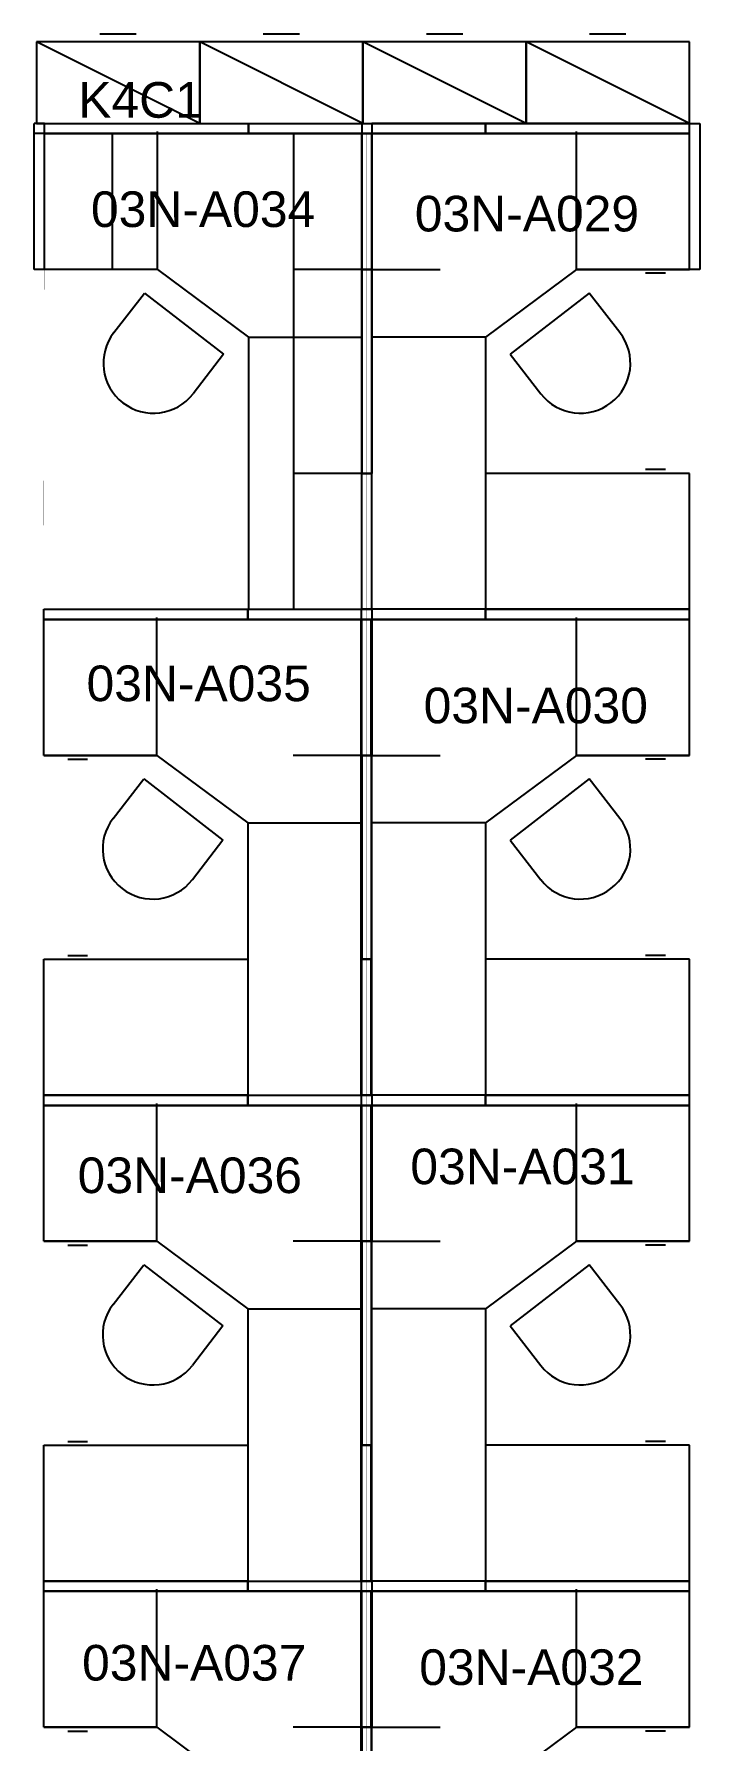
# Model space of a CAD drawing. Extents: x 0 to 6337, y 3987 to 5634.
# Drawn here: x 3748.6 to 3895.3, y 4410.5 to 4787.2 of the extents above; entities that cross this region are included whole.
import ezdxf

# ---------------------------------------------------------------- set-up
doc = ezdxf.new("R2010")
doc.units = 0
doc.header["$MEASUREMENT"] = 0
for name, color, linetype in [('01B_PANELS', 7, 'CONTINUOUS'), ('04A_FURNITURE', 7, 'CONTINUOUS'), ('REGION', 7, 'CONTINUOUS'), ('REGION_NUM', 7, 'CONTINUOUS')]:
    doc.layers.add(name, color=color, linetype=linetype)
doc.styles.add('ARIAL', font='ARIAL', dxfattribs={"height": 0.2})

msp = doc.modelspace()

# ---------------------------------------------------------------- linework, layer by layer
at = {"layer": '01B_PANELS', "color": 5, "linetype": 'Continuous'}
for p, q in [((3748.55, 4735.23), (3748.55, 4767.48)), ((3750.8, 4767.48), (3748.55, 4767.48)), ((3749.05, 4767.48), (3785.05, 4767.48)), ((3750.8, 4765.23), (3750.8, 4767.48)), ((3750.8, 4767.48), (3795.8, 4767.48)), ((3785.05, 4767.48), (3821.05, 4767.48)), ((3795.8, 4765.23), (3795.8, 4767.48)), ((3795.8, 4767.48), (3820.8, 4767.48)), ((3795.8, 4767.48), (3795.8, 4765.23)), ((3818.27, 4767.48), (3820.52, 4767.48)), ((3820.8, 4767.48), (3820.8, 4765.23)), ((3821.05, 4767.48), (3857.05, 4767.48)), ((3823.05, 4767.48), (3823.05, 4765.23)), ((3848.05, 4767.48), (3823.05, 4767.48)), ((3848.05, 4765.23), (3848.05, 4767.48)), ((3848.05, 4767.48), (3848.05, 4765.23)), ((3893.05, 4767.48), (3848.05, 4767.48)), ((3857.05, 4767.48), (3893.05, 4767.48)), ((3893.05, 4767.48), (3895.35, 4767.48)), ((3893.05, 4765.23), (3893.05, 4767.48)), ((3895.35, 4767.48), (3895.35, 4735.23)), ((3750.8, 4765.23), (3748.55, 4765.23)), ((3750.8, 4735.23), (3750.8, 4765.23)), ((3750.8, 4765.23), (3820.8, 4765.23)), ((3795.8, 4765.23), (3750.8, 4765.23)), ((3820.8, 4765.23), (3795.8, 4765.23)), ((3820.8, 4735.23), (3820.8, 4765.23)), ((3820.8, 4765.23), (3823.05, 4765.23)), ((3820.8, 4765.23), (3820.8, 4735.23)), ((3820.8, 4735.23), (3820.8, 4765.23)), ((3823.05, 4765.23), (3820.8, 4765.23)), ((3823.05, 4735.23), (3823.05, 4765.23)), ((3823.05, 4735.23), (3823.05, 4765.23)), ((3893.05, 4765.23), (3823.05, 4765.23)), ((3823.05, 4765.23), (3823.05, 4735.23)), ((3823.05, 4765.23), (3848.05, 4765.23)), ((3848.05, 4765.23), (3893.05, 4765.23)), ((3893.05, 4735.23), (3893.05, 4765.23)), ((3750.8, 4735.23), (3748.55, 4735.23)), ((3820.8, 4735.23), (3823.05, 4735.23)), ((3820.8, 4660.23), (3820.8, 4735.23)), ((3823.05, 4735.23), (3820.8, 4735.23)), ((3820.8, 4690.23), (3820.8, 4735.23)), ((3820.8, 4735.23), (3823.05, 4735.23)), ((3823.05, 4735.23), (3820.8, 4735.23)), ((3820.8, 4735.23), (3820.8, 4690.23)), ((3823.05, 4660.23), (3823.05, 4735.23)), ((3823.05, 4735.23), (3823.05, 4690.23)), ((3823.05, 4690.23), (3823.05, 4735.23)), ((3895.35, 4735.23), (3893.05, 4735.23)), ((3820.8, 4660.23), (3820.8, 4690.23)), ((3820.8, 4690.23), (3823.05, 4690.23)), ((3820.8, 4660.23), (3820.8, 4690.23)), ((3823.05, 4690.23), (3820.8, 4690.23)), ((3823.05, 4690.23), (3820.8, 4690.23)), ((3820.8, 4690.23), (3823.05, 4690.23)), ((3823.05, 4660.23), (3823.05, 4690.23)), ((3823.05, 4660.23), (3823.05, 4690.23)), ((3750.65, 4657.98), (3750.65, 4660.23)), ((3750.65, 4660.23), (3795.65, 4660.23)), ((3795.65, 4657.98), (3795.65, 4660.23)), ((3795.65, 4660.23), (3820.65, 4660.23)), ((3795.65, 4660.23), (3795.65, 4657.98)), ((3795.8, 4660.23), (3820.8, 4660.23)), ((3820.65, 4660.23), (3820.65, 4657.98)), ((3820.8, 4660.23), (3823.05, 4660.23)), ((3823.05, 4660.23), (3820.8, 4660.23)), ((3848.05, 4660.23), (3823.05, 4660.23)), ((3823.05, 4660.23), (3823.05, 4657.98)), ((3848.05, 4660.23), (3823.05, 4660.23)), ((3823.05, 4660.23), (3823.05, 4657.98)), ((3848.05, 4660.23), (3823.05, 4660.23)), ((3848.05, 4660.23), (3893.05, 4660.23)), ((3848.05, 4657.98), (3848.05, 4660.23)), ((3848.05, 4660.23), (3848.05, 4657.98)), ((3893.05, 4660.23), (3848.05, 4660.23)), ((3848.05, 4657.98), (3848.05, 4660.23)), ((3848.05, 4660.23), (3848.05, 4657.98)), ((3893.05, 4660.23), (3848.05, 4660.23)), ((3893.05, 4657.98), (3893.05, 4660.23)), ((3893.05, 4657.98), (3893.05, 4660.23)), ((3750.65, 4657.98), (3820.65, 4657.98)), ((3795.65, 4657.98), (3750.65, 4657.98)), ((3820.65, 4657.98), (3795.65, 4657.98)), ((3820.65, 4627.98), (3820.65, 4657.98)), ((3820.65, 4657.98), (3822.9, 4657.98)), ((3820.65, 4657.98), (3820.65, 4627.98)), ((3820.8, 4627.98), (3820.8, 4657.98)), ((3823.05, 4657.98), (3820.8, 4657.98)), ((3822.9, 4627.98), (3822.9, 4657.98)), ((3823.05, 4627.98), (3823.05, 4657.98)), ((3893.05, 4657.98), (3823.05, 4657.98)), ((3823.05, 4657.98), (3823.05, 4627.98)), ((3823.05, 4657.98), (3848.05, 4657.98)), ((3823.05, 4657.98), (3848.05, 4657.98)), ((3848.05, 4657.98), (3893.05, 4657.98)), ((3848.05, 4657.98), (3893.05, 4657.98)), ((3820.65, 4627.98), (3822.9, 4627.98)), ((3820.65, 4552.98), (3820.65, 4627.98)), ((3820.65, 4582.98), (3820.65, 4627.98)), ((3820.65, 4627.98), (3822.9, 4627.98)), ((3823.05, 4627.98), (3820.8, 4627.98)), ((3823.05, 4627.98), (3820.8, 4627.98)), ((3820.8, 4627.98), (3820.8, 4582.98)), ((3822.9, 4627.98), (3822.9, 4582.98)), ((3823.05, 4552.98), (3823.05, 4627.98)), ((3823.05, 4582.98), (3823.05, 4627.98)), ((3820.65, 4552.98), (3820.65, 4582.98)), ((3820.65, 4582.98), (3822.9, 4582.98)), ((3822.9, 4582.98), (3820.65, 4582.98)), ((3820.8, 4552.98), (3820.8, 4582.98)), ((3823.05, 4582.98), (3820.8, 4582.98)), ((3820.8, 4582.98), (3823.05, 4582.98)), ((3822.9, 4552.98), (3822.9, 4582.98)), ((3823.05, 4552.98), (3823.05, 4582.98)), ((3795.65, 4552.98), (3750.65, 4552.98)), ((3750.65, 4550.73), (3750.65, 4552.98)), ((3750.65, 4552.98), (3795.65, 4552.98)), ((3750.65, 4550.73), (3750.65, 4552.98)), ((3750.65, 4552.98), (3795.65, 4552.98)), ((3750.65, 4550.73), (3820.65, 4550.73)), ((3795.65, 4550.73), (3750.65, 4550.73)), ((3795.65, 4550.73), (3750.65, 4550.73)), ((3795.65, 4552.98), (3820.65, 4552.98)), ((3795.65, 4550.73), (3795.65, 4552.98)), ((3795.65, 4552.98), (3820.65, 4552.98)), ((3795.65, 4552.98), (3795.65, 4550.73)), ((3795.65, 4550.73), (3795.65, 4552.98)), ((3795.65, 4552.98), (3820.65, 4552.98)), ((3795.65, 4552.98), (3795.65, 4550.73)), ((3820.65, 4550.73), (3795.65, 4550.73)), ((3820.65, 4550.73), (3795.65, 4550.73)), ((3820.65, 4552.98), (3822.9, 4552.98)), ((3820.65, 4552.98), (3820.65, 4550.73)), ((3820.65, 4552.98), (3820.65, 4550.73)), ((3820.65, 4520.73), (3820.65, 4550.73)), ((3820.65, 4550.73), (3822.9, 4550.73)), ((3820.65, 4550.73), (3820.65, 4520.73)), ((3823.05, 4552.98), (3820.8, 4552.98)), ((3820.8, 4520.73), (3820.8, 4550.73)), ((3823.05, 4550.73), (3820.8, 4550.73)), ((3822.9, 4520.73), (3822.9, 4550.73)), ((3848.05, 4552.98), (3823.05, 4552.98)), ((3823.05, 4552.98), (3823.05, 4550.73)), ((3848.05, 4552.98), (3823.05, 4552.98)), ((3823.05, 4552.98), (3823.05, 4550.73)), ((3848.05, 4552.98), (3823.05, 4552.98)), ((3823.05, 4520.73), (3823.05, 4550.73)), ((3893.05, 4550.73), (3823.05, 4550.73)), ((3823.05, 4550.73), (3823.05, 4520.73)), ((3823.05, 4550.73), (3848.05, 4550.73)), ((3823.05, 4550.73), (3848.05, 4550.73)), ((3848.05, 4552.98), (3893.05, 4552.98)), ((3848.05, 4550.73), (3848.05, 4552.98)), ((3848.05, 4552.98), (3848.05, 4550.73)), ((3893.05, 4552.98), (3848.05, 4552.98)), ((3848.05, 4550.73), (3848.05, 4552.98)), ((3848.05, 4552.98), (3848.05, 4550.73)), ((3893.05, 4552.98), (3848.05, 4552.98)), ((3848.05, 4550.73), (3893.05, 4550.73)), ((3848.05, 4550.73), (3893.05, 4550.73)), ((3893.05, 4550.73), (3893.05, 4552.98)), ((3893.05, 4550.73), (3893.05, 4552.98)), ((3820.65, 4520.73), (3822.9, 4520.73)), ((3820.65, 4445.73), (3820.65, 4520.73)), ((3820.65, 4475.73), (3820.65, 4520.73)), ((3820.65, 4520.73), (3822.9, 4520.73)), ((3823.05, 4520.73), (3820.8, 4520.73)), ((3823.05, 4520.73), (3820.8, 4520.73)), ((3820.8, 4520.73), (3820.8, 4475.73)), ((3822.9, 4520.73), (3822.9, 4475.73)), ((3823.05, 4445.73), (3823.05, 4520.73)), ((3823.05, 4475.73), (3823.05, 4520.73)), ((3820.65, 4445.73), (3820.65, 4475.73)), ((3820.65, 4475.73), (3822.9, 4475.73)), ((3822.9, 4475.73), (3820.65, 4475.73)), ((3820.8, 4445.73), (3820.8, 4475.73)), ((3823.05, 4475.73), (3820.8, 4475.73)), ((3820.8, 4475.73), (3823.05, 4475.73)), ((3822.9, 4445.73), (3822.9, 4475.73)), ((3823.05, 4445.73), (3823.05, 4475.73)), ((3795.65, 4445.73), (3750.65, 4445.73)), ((3750.65, 4443.48), (3750.65, 4445.73)), ((3750.65, 4445.73), (3795.65, 4445.73)), ((3750.65, 4443.48), (3750.65, 4445.73)), ((3750.65, 4445.73), (3795.65, 4445.73)), ((3795.65, 4445.73), (3820.65, 4445.73)), ((3795.65, 4443.48), (3795.65, 4445.73)), ((3795.65, 4445.73), (3820.65, 4445.73)), ((3795.65, 4445.73), (3795.65, 4443.48)), ((3795.65, 4443.48), (3795.65, 4445.73)), ((3795.65, 4445.73), (3820.65, 4445.73)), ((3795.65, 4445.73), (3795.65, 4443.48)), ((3820.65, 4445.73), (3822.9, 4445.73)), ((3820.65, 4445.73), (3820.65, 4443.48)), ((3820.65, 4445.73), (3820.65, 4443.48)), ((3823.05, 4445.73), (3820.8, 4445.73)), ((3848.05, 4445.73), (3823.05, 4445.73)), ((3823.05, 4445.73), (3823.05, 4443.48)), ((3848.05, 4445.73), (3823.05, 4445.73)), ((3823.05, 4445.73), (3823.05, 4443.48)), ((3848.05, 4445.73), (3823.05, 4445.73)), ((3848.05, 4445.73), (3893.05, 4445.73)), ((3848.05, 4443.48), (3848.05, 4445.73)), ((3848.05, 4445.73), (3848.05, 4443.48)), ((3893.05, 4445.73), (3848.05, 4445.73)), ((3848.05, 4443.48), (3848.05, 4445.73)), ((3848.05, 4445.73), (3848.05, 4443.48)), ((3893.05, 4445.73), (3848.05, 4445.73)), ((3893.05, 4443.48), (3893.05, 4445.73)), ((3893.05, 4443.48), (3893.05, 4445.73)), ((3750.65, 4443.48), (3820.65, 4443.48)), ((3795.65, 4443.48), (3750.65, 4443.48)), ((3795.65, 4443.48), (3750.65, 4443.48)), ((3820.65, 4443.48), (3795.65, 4443.48)), ((3820.65, 4443.48), (3795.65, 4443.48)), ((3820.65, 4413.48), (3820.65, 4443.48)), ((3820.65, 4443.48), (3822.9, 4443.48)), ((3820.65, 4443.48), (3820.65, 4413.48)), ((3820.8, 4413.48), (3820.8, 4443.48)), ((3823.05, 4443.48), (3820.8, 4443.48)), ((3822.9, 4413.48), (3822.9, 4443.48)), ((3823.05, 4413.48), (3823.05, 4443.48)), ((3893.05, 4443.48), (3823.05, 4443.48)), ((3823.05, 4443.48), (3823.05, 4413.48)), ((3823.05, 4443.48), (3848.05, 4443.48)), ((3823.05, 4443.48), (3848.05, 4443.48)), ((3848.05, 4443.48), (3893.05, 4443.48)), ((3848.05, 4443.48), (3893.05, 4443.48)), ((3820.65, 4413.48), (3822.9, 4413.48)), ((3820.65, 4338.48), (3820.65, 4413.48)), ((3820.65, 4368.48), (3820.65, 4413.48)), ((3820.65, 4413.48), (3822.9, 4413.48)), ((3823.05, 4413.48), (3820.8, 4413.48)), ((3823.05, 4413.48), (3820.8, 4413.48)), ((3820.8, 4413.48), (3820.8, 4368.48)), ((3822.9, 4413.48), (3822.9, 4368.48)), ((3823.05, 4338.48), (3823.05, 4413.48)), ((3823.05, 4368.48), (3823.05, 4413.48))]:
    msp.add_line(p, q, dxfattribs=at)
at = {"layer": '04A_FURNITURE', "color": 1, "linetype": 'Continuous'}
for p, q in [((3785.05, 4767.48), (3749.05, 4785.48)), ((3785.05, 4785.48), (3749.05, 4785.48)), ((3749.05, 4785.48), (3749.05, 4767.48)), ((3771.05, 4787.18), (3763.05, 4787.18)), ((3821.05, 4767.48), (3785.05, 4785.48)), ((3785.05, 4767.48), (3785.05, 4785.48)), ((3821.05, 4785.48), (3785.05, 4785.48)), ((3785.05, 4785.48), (3785.05, 4767.48)), ((3807.05, 4787.18), (3799.05, 4787.18)), ((3857.05, 4767.48), (3821.05, 4785.48)), ((3821.05, 4767.48), (3821.05, 4785.48)), ((3857.05, 4785.48), (3821.05, 4785.48)), ((3821.05, 4785.48), (3821.05, 4767.48)), ((3843.05, 4787.18), (3835.05, 4787.18)), ((3893.05, 4767.48), (3857.05, 4785.48)), ((3857.05, 4767.48), (3857.05, 4785.48)), ((3893.05, 4785.48), (3857.05, 4785.48)), ((3857.05, 4785.48), (3857.05, 4767.48)), ((3879.05, 4787.18), (3871.05, 4787.18)), ((3893.05, 4767.48), (3893.05, 4785.48)), ((3775.72, 4735.23), (3775.72, 4765.68)), ((3868.14, 4735.23), (3868.14, 4765.68)), ((3765.8, 4735.23), (3765.8, 4765.23)), ((3805.8, 4660.23), (3805.8, 4765.23)), ((3775.72, 4735.23), (3750.8, 4735.23)), ((3775.72, 4735.23), (3795.8, 4720.33)), ((3820.8, 4735.23), (3805.8, 4735.23)), ((3820.8, 4735.23), (3805.8, 4735.23)), ((3823.05, 4735.23), (3838.05, 4735.23)), ((3823.05, 4735.23), (3838.05, 4735.23)), ((3868.14, 4735.23), (3848.05, 4720.33)), ((3893.05, 4735.23), (3868.05, 4735.23)), ((3868.14, 4735.23), (3893.05, 4735.23)), ((3887.75, 4734.39), (3883.36, 4734.39)), ((3766.12, 4721.31), (3772.88, 4730.04)), ((3772.88, 4730.04), (3790.34, 4716.54)), ((3870.98, 4730.04), (3853.51, 4716.54)), ((3877.73, 4721.31), (3870.98, 4730.04)), ((3795.8, 4720.33), (3820.62, 4720.33)), ((3795.8, 4720.33), (3795.8, 4660.23)), ((3848.05, 4720.33), (3823.24, 4720.33)), ((3848.05, 4720.33), (3848.05, 4660.23)), ((3790.34, 4716.54), (3783.59, 4707.8)), ((3853.51, 4716.54), (3860.27, 4707.8)), ((3820.65, 4690.23), (3805.65, 4690.23)), ((3893.05, 4690.23), (3848.05, 4690.23)), ((3848.05, 4690.23), (3848.05, 4660.23)), ((3887.75, 4691.06), (3883.36, 4691.06)), ((3893.05, 4660.23), (3893.05, 4690.23)), ((3750.65, 4627.98), (3750.65, 4657.98)), ((3775.57, 4627.98), (3775.57, 4658.43)), ((3868.14, 4627.98), (3868.14, 4658.43)), ((3893.05, 4627.98), (3893.05, 4657.98)), ((3750.65, 4627.98), (3775.65, 4627.98)), ((3775.57, 4627.98), (3750.65, 4627.98)), ((3755.95, 4627.14), (3760.34, 4627.14)), ((3775.57, 4627.98), (3795.65, 4613.08)), ((3820.65, 4627.98), (3805.65, 4627.98)), ((3820.65, 4627.98), (3805.65, 4627.98)), ((3823.05, 4627.98), (3838.05, 4627.98)), ((3823.05, 4627.98), (3838.05, 4627.98)), ((3868.14, 4627.98), (3848.05, 4613.08)), ((3893.05, 4627.98), (3868.05, 4627.98)), ((3868.14, 4627.98), (3893.05, 4627.98)), ((3887.75, 4627.14), (3883.36, 4627.14)), ((3765.97, 4614.06), (3772.73, 4622.79)), ((3772.73, 4622.79), (3790.19, 4609.29)), ((3870.98, 4622.79), (3853.51, 4609.29)), ((3877.73, 4614.06), (3870.98, 4622.79)), ((3795.65, 4613.08), (3820.47, 4613.08)), ((3795.65, 4613.08), (3795.65, 4552.98)), ((3848.05, 4613.08), (3823.24, 4613.08)), ((3848.05, 4613.08), (3848.05, 4552.98)), ((3790.19, 4609.29), (3783.44, 4600.55)), ((3853.51, 4609.29), (3860.27, 4600.55)), ((3750.65, 4552.98), (3750.65, 4582.98)), ((3750.65, 4582.98), (3795.65, 4582.98)), ((3755.95, 4583.81), (3760.34, 4583.81)), ((3795.65, 4582.98), (3795.65, 4552.98)), ((3893.05, 4582.98), (3848.05, 4582.98)), ((3848.05, 4582.98), (3848.05, 4552.98)), ((3887.75, 4583.81), (3883.36, 4583.81)), ((3893.05, 4552.98), (3893.05, 4582.98)), ((3750.65, 4520.73), (3750.65, 4550.73)), ((3775.57, 4520.73), (3775.57, 4551.18)), ((3868.14, 4520.73), (3868.14, 4551.18)), ((3893.05, 4520.73), (3893.05, 4550.73)), ((3750.65, 4520.73), (3775.65, 4520.73)), ((3775.57, 4520.73), (3750.65, 4520.73)), ((3775.57, 4520.73), (3795.65, 4505.83)), ((3820.65, 4520.73), (3805.65, 4520.73)), ((3820.65, 4520.73), (3805.65, 4520.73)), ((3823.05, 4520.73), (3838.05, 4520.73)), ((3823.05, 4520.73), (3838.05, 4520.73)), ((3868.14, 4520.73), (3848.05, 4505.83)), ((3893.05, 4520.73), (3868.05, 4520.73)), ((3868.14, 4520.73), (3893.05, 4520.73)), ((3755.95, 4519.89), (3760.34, 4519.89)), ((3887.75, 4519.89), (3883.36, 4519.89)), ((3765.97, 4506.81), (3772.73, 4515.54)), ((3772.73, 4515.54), (3790.19, 4502.04)), ((3870.98, 4515.54), (3853.51, 4502.04)), ((3877.73, 4506.81), (3870.98, 4515.54)), ((3795.65, 4505.83), (3820.47, 4505.83)), ((3795.65, 4505.83), (3795.65, 4445.73)), ((3848.05, 4505.83), (3823.24, 4505.83)), ((3848.05, 4505.83), (3848.05, 4445.73)), ((3790.19, 4502.04), (3783.44, 4493.3)), ((3853.51, 4502.04), (3860.27, 4493.3)), ((3750.65, 4445.73), (3750.65, 4475.73)), ((3750.65, 4475.73), (3795.65, 4475.73)), ((3755.95, 4476.56), (3760.34, 4476.56)), ((3795.65, 4475.73), (3795.65, 4445.73)), ((3893.05, 4475.73), (3848.05, 4475.73)), ((3848.05, 4475.73), (3848.05, 4445.73)), ((3887.75, 4476.56), (3883.36, 4476.56)), ((3893.05, 4445.73), (3893.05, 4475.73)), ((3750.65, 4413.48), (3750.65, 4443.48)), ((3775.57, 4413.48), (3775.57, 4443.93)), ((3868.14, 4413.48), (3868.14, 4443.93)), ((3893.05, 4413.48), (3893.05, 4443.48)), ((3750.65, 4413.48), (3775.65, 4413.48)), ((3775.57, 4413.48), (3750.65, 4413.48)), ((3755.95, 4412.64), (3760.34, 4412.64)), ((3775.57, 4413.48), (3795.65, 4398.58)), ((3820.65, 4413.48), (3805.65, 4413.48)), ((3820.65, 4413.48), (3805.65, 4413.48)), ((3823.05, 4413.48), (3838.05, 4413.48)), ((3823.05, 4413.48), (3838.05, 4413.48)), ((3868.14, 4413.48), (3848.05, 4398.58)), ((3893.05, 4413.48), (3868.05, 4413.48)), ((3868.14, 4413.48), (3893.05, 4413.48)), ((3887.75, 4412.64), (3883.36, 4412.64))]:
    msp.add_line(p, q, dxfattribs=at)
for centre, start, end in [((3774.86, 4714.56), 142.2815, 322.2815), ((3869, 4714.56), 217.7185, 37.7185), ((3774.7, 4607.31), 142.2815, 322.2815), ((3869, 4607.31), 217.7185, 37.7185), ((3774.7, 4500.06), 142.2815, 322.2815), ((3869, 4500.06), 217.7185, 37.7185)]:
    msp.add_arc(centre, 11.04, start, end, dxfattribs=at)
at = {"layer": 'REGION', "color": 4, "linetype": 'Continuous', "const_width": 0.0139}
msp.add_lwpolyline([(3893.05, 4785.48), (3749.05, 4785.48), (3749.05, 4765.23), (3750.8, 4765.23), (3821.77, 4765.23), (3893.05, 4765.23)], close=True, dxfattribs=at)
at = {"layer": 'REGION', "color": 3, "linetype": 'Continuous', "const_width": 0.0139}
for points in [[(3821.77, 4765.23), (3750.8, 4765.23), (3750.65, 4659.1), (3821.77, 4659.1)], [(3893.05, 4765.23), (3893.05, 4765.23), (3821.77, 4765.23), (3821.77, 4659.1), (3893.05, 4659.1)], [(3821.77, 4659.1), (3750.65, 4659.1), (3750.65, 4551.85), (3821.77, 4551.85)], [(3893.05, 4659.1), (3821.77, 4659.1), (3821.77, 4551.85), (3893.05, 4551.85)], [(3821.77, 4551.85), (3750.65, 4551.85), (3750.65, 4444.6), (3821.77, 4444.6)], [(3893.05, 4551.85), (3821.77, 4551.85), (3821.77, 4444.6), (3893.05, 4444.6)], [(3821.77, 4444.6), (3750.65, 4444.6), (3750.65, 4337.35), (3821.77, 4337.35)], [(3893.05, 4444.6), (3821.77, 4444.6), (3821.77, 4337.35), (3893.05, 4337.35)]]:
    msp.add_lwpolyline(points, close=True, dxfattribs=at)

# ---------------------------------------------------------------- texts
at = {"layer": 'REGION_NUM', "color": 7, "linetype": 'Continuous', "style": 'ARIAL'}
for s, p in [('K4C1', (3758.27, 4768.73)), ('03N-A034', (3761.08, 4744.61)), ('03N-A029', (3832.49, 4743.63)), ('03N-A035', (3760.1, 4639.95)), ('03N-A030', (3834.44, 4635.06)), ('03N-A031', (3831.51, 4533.33)), ('03N-A036', (3758.15, 4531.37)), ('03N-A037', (3759.12, 4423.78)), ('03N-A032', (3833.47, 4422.8))]:
    msp.add_text(s, height=7.864, dxfattribs=at).set_placement(p)

doc.saveas('drawing.dxf')
